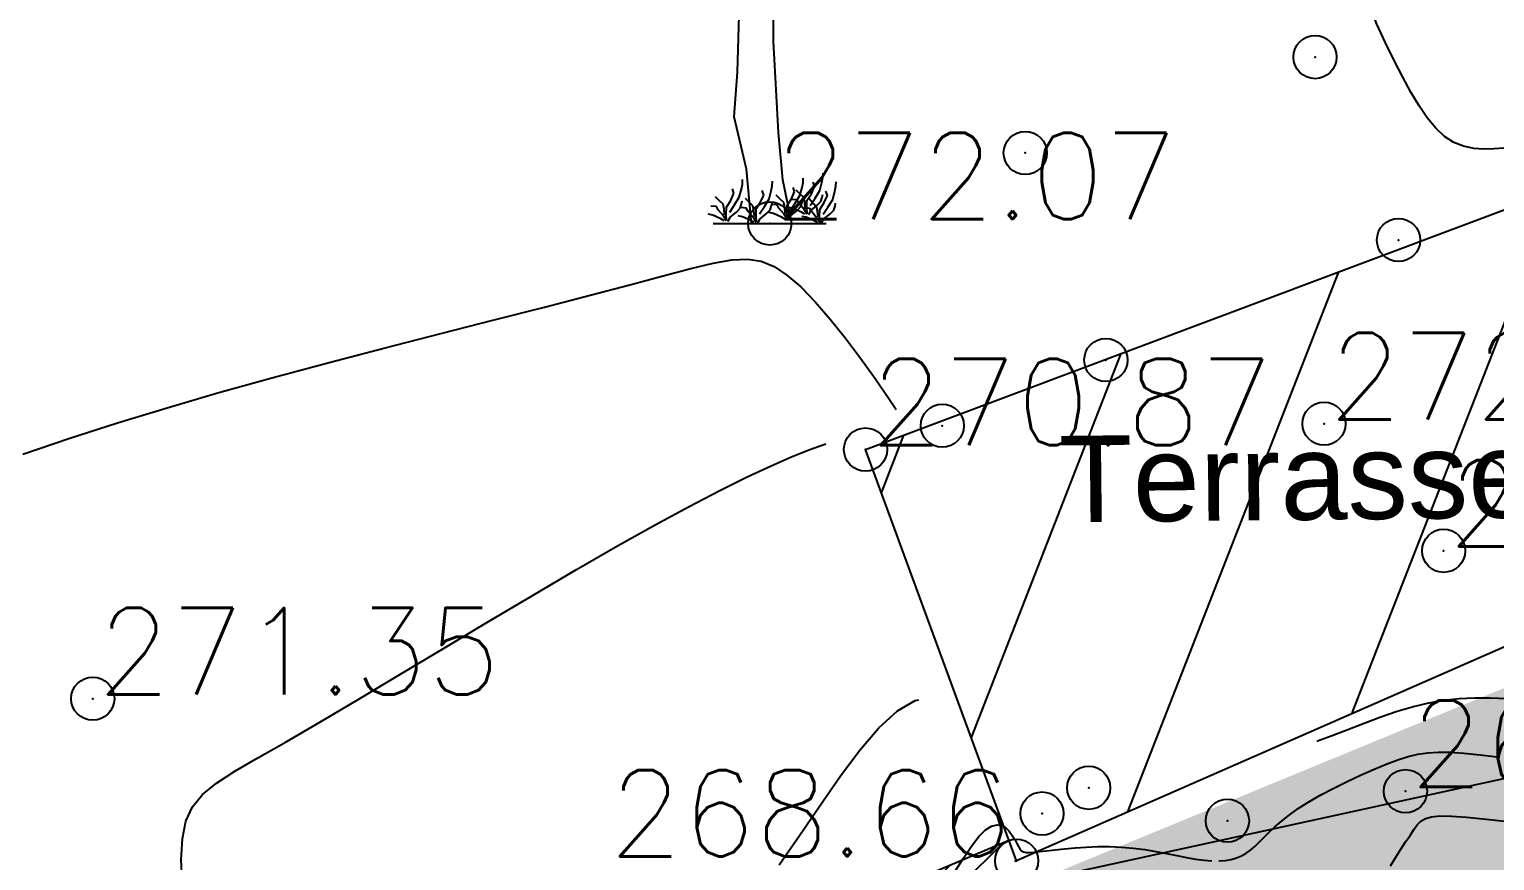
# Model space of a CAD drawing. Header units: millimetres. Extents: x 524954 to 526204, y 9523489 to 9524010.
# Drawn here: x 525666.14 to 525683.09, y 9523596.84 to 9523606.47 of the extents above; entities that cross this region are included whole.
import ezdxf
from ezdxf.enums import TextEntityAlignment as Align

# ---------------------------------------------------------------- set-up
doc = ezdxf.new("R2010")
doc.units = ezdxf.units.MM
doc.header["$PDMODE"] = 32
doc.header["$PDSIZE"] = 0.5
doc.linetypes.add('ACAD_ISO12W100', pattern=[21, 12, -3, 0, -3, 0, -3])
doc.linetypes.add('CACHE2', pattern=[4.7625, 3.175, -1.5875])
for name, color, linetype in [('Arbre', 34, 'ACAD_ISO12W100'), ('Bati', 6, 'Continuous'), ('Bati_H', 1, 'Continuous'), ('Cloture', 7, 'Continuous'), ('CN_01_00', 3, 'Continuous'), ('CN_02_00', 4, 'Continuous'), ('CN_10_00', 1, 'Continuous'), ('Haut_Talus', 30, 'Continuous'), ('Murs', 1, 'Continuous'), ('PLUME_4', 3, 'Continuous'), ('TopoAlt', 3, 'Continuous'), ('TOPOJIS', 7, 'Continuous'), ('Toponomie', 7, 'CACHE2')]:
    doc.layers.add(name, color=color, linetype=linetype)
doc.styles.add('Simplex 1.0', font='Simplex.shx', dxfattribs={"width": 0.99, "height": 1})
doc.styles.get("Standard").update_dxf_attribs({"font": 'arial.ttf'})

# ---------------------------------------------------------------- blocks, each defined once
blk = doc.blocks.new('TCPOINT M')
at = {"color": 0}
blk.add_point((0, 0), dxfattribs=at)
at = {"layer": 'TopoAlt', "style": 'Simplex 1.0', "width": 0.99}
blk.add_attdef('ALT', (0.15, 0.15), '', height=1, dxfattribs=at)
blk = doc.blocks.new('v088')
at = {"linetype": 'Continuous'}
for p, q in [((0.043, 2.109), (0.045, 2.625)), ((-0.373, 1.752), (-0.352, 2.542)), ((0.102, 1.053), (0.043, 2.109)), ((-0.412, 1.235), (-0.373, 1.752)), ((-0.268, 0.628), (-0.412, 1.235)), ((0.151, 0.506), (0.102, 1.053)), ((-0.213, 0), (-0.268, 0.628)), ((0.256, 0), (0.151, 0.506)), ((-0.654, 0), (0.654, 0))]:
    blk.add_line(p, q, dxfattribs=at)
at = {"color": 3, "linetype": 'Continuous'}
for p, q in [((0.385, 0.474), (0.387, 0.526)), ((0.603, 0.474), (0.615, 0.531)), ((0.615, 0.531), (0.618, 0.584)), ((-0.452, 0.267), (-0.416, 0.349)), ((-0.416, 0.349), (-0.433, 0.399)), ((-0.353, 0.303), (-0.329, 0.397)), ((-0.329, 0.397), (-0.317, 0.454)), ((-0.317, 0.454), (-0.315, 0.507)), ((-0.07, 0.329), (-0.087, 0.38)), ((-0.007, 0.284), (0.017, 0.377)), ((0.017, 0.377), (0.029, 0.435)), ((0.029, 0.435), (0.031, 0.488)), ((0.25, 0.286), (0.286, 0.368)), ((0.286, 0.368), (0.269, 0.418)), ((0.346, 0.341), (0.305, 0.385)), ((0.392, 0.301), (0.346, 0.341)), ((0.349, 0.322), (0.373, 0.416)), ((0.373, 0.416), (0.385, 0.474)), ((0.43, 0.264), (0.481, 0.344)), ((0.481, 0.344), (0.517, 0.426)), ((0.517, 0.426), (0.5, 0.476)), ((0.524, 0.291), (0.579, 0.38)), ((0.579, 0.38), (0.603, 0.474)), ((0.666, 0.325), (0.649, 0.375)), ((0.728, 0.279), (0.752, 0.373)), ((0.752, 0.373), (0.765, 0.43)), ((0.765, 0.43), (0.767, 0.483)), ((-0.618, 0.197), (-0.683, 0.202)), ((-0.587, 0.264), (-0.627, 0.308)), ((-0.596, 0.159), (-0.618, 0.197)), ((-0.541, 0.224), (-0.587, 0.264)), ((-0.529, 0.166), (-0.541, 0.224)), ((-0.505, 0.106), (-0.502, 0.188)), ((-0.502, 0.188), (-0.452, 0.267)), ((-0.464, 0.132), (-0.409, 0.214)), ((-0.409, 0.214), (-0.353, 0.303)), ((-0.387, 0.132), (-0.341, 0.178)), ((-0.341, 0.178), (-0.327, 0.226)), ((-0.272, 0.178), (-0.337, 0.183)), ((-0.327, 0.226), (-0.32, 0.26)), ((-0.24, 0.245), (-0.281, 0.288)), ((-0.25, 0.139), (-0.272, 0.178)), ((-0.195, 0.204), (-0.24, 0.245)), ((-0.183, 0.147), (-0.195, 0.204)), ((-0.156, 0.168), (-0.106, 0.248)), ((-0.118, 0.113), (-0.063, 0.195)), ((-0.106, 0.248), (-0.07, 0.329)), ((-0.063, 0.195), (-0.007, 0.284)), ((0.005, 0.159), (0.019, 0.207)), ((0.019, 0.207), (0.026, 0.24)), ((0.084, 0.216), (0.019, 0.221)), ((0.115, 0.284), (0.075, 0.327)), ((0.106, 0.178), (0.084, 0.216)), ((0.166, 0.106), (0.106, 0.178)), ((0.161, 0.243), (0.115, 0.284)), ((0.173, 0.185), (0.161, 0.243)), ((0.178, 0.118), (0.173, 0.185)), ((0.197, 0.125), (0.2, 0.207)), ((0.2, 0.207), (0.25, 0.286)), ((0.272, 0.173), (0.221, 0.183)), ((0.238, 0.151), (0.293, 0.233)), ((0.315, 0.274), (0.25, 0.279)), ((0.365, 0.13), (0.272, 0.173)), ((0.293, 0.233), (0.349, 0.322)), ((0.337, 0.236), (0.315, 0.274)), ((0.315, 0.151), (0.361, 0.197)), ((0.397, 0.163), (0.337, 0.236)), ((0.361, 0.197), (0.375, 0.245)), ((0.375, 0.245), (0.382, 0.279)), ((0.404, 0.243), (0.392, 0.301)), ((0.464, 0.173), (0.399, 0.178)), ((0.409, 0.175), (0.404, 0.243)), ((0.428, 0.183), (0.43, 0.264)), ((0.433, 0.113), (0.428, 0.183)), ((0.495, 0.24), (0.454, 0.284)), ((0.486, 0.135), (0.464, 0.173)), ((0.469, 0.209), (0.524, 0.291)), ((0.474, 0.149), (0.546, 0.209)), ((0.541, 0.2), (0.495, 0.24)), ((0.553, 0.142), (0.541, 0.2)), ((0.546, 0.209), (0.591, 0.255)), ((0.579, 0.163), (0.63, 0.243)), ((0.591, 0.255), (0.606, 0.303)), ((0.606, 0.303), (0.613, 0.337)), ((0.618, 0.108), (0.673, 0.19)), ((0.63, 0.243), (0.666, 0.325)), ((0.673, 0.19), (0.728, 0.279)), ((0.74, 0.154), (0.755, 0.202)), ((0.755, 0.202), (0.762, 0.236)), ((-0.661, 0.096), (-0.712, 0.106)), ((-0.567, 0.053), (-0.661, 0.096)), ((-0.536, 0.087), (-0.596, 0.159)), ((-0.527, 0.031), (-0.567, 0.053)), ((-0.5, 0.031), (-0.536, 0.087)), ((-0.524, 0.099), (-0.529, 0.166)), ((-0.5, 0.036), (-0.505, 0.106)), ((-0.483, 0.022), (-0.459, 0.072)), ((-0.459, 0.072), (-0.387, 0.132)), ((-0.315, 0.077), (-0.365, 0.087)), ((-0.221, 0.034), (-0.315, 0.077)), ((-0.19, 0.067), (-0.25, 0.139)), ((-0.18, 0.012), (-0.221, 0.034)), ((-0.154, 0.012), (-0.19, 0.067)), ((-0.178, 0.079), (-0.183, 0.147)), ((-0.159, 0.087), (-0.156, 0.168)), ((-0.154, 0.017), (-0.159, 0.087)), ((-0.137, 0.002), (-0.113, 0.053)), ((-0.113, 0.053), (-0.041, 0.113)), ((-0.041, 0.113), (0.005, 0.159)), ((0.041, 0.115), (-0.01, 0.125)), ((0.135, 0.072), (0.041, 0.115)), ((0.175, 0.05), (0.135, 0.072)), ((0.202, 0.05), (0.166, 0.106)), ((0.202, 0.055), (0.197, 0.125)), ((0.219, 0.041), (0.243, 0.091)), ((0.243, 0.091), (0.315, 0.151)), ((0.406, 0.108), (0.365, 0.13)), ((0.421, 0.072), (0.37, 0.082)), ((0.433, 0.108), (0.397, 0.163)), ((0.514, 0.029), (0.421, 0.072)), ((0.45, 0.099), (0.474, 0.149)), ((0.546, 0.063), (0.486, 0.135)), ((0.555, 0.007), (0.514, 0.029)), ((0.582, 0.007), (0.546, 0.063)), ((0.558, 0.075), (0.553, 0.142)), ((0.577, 0.082), (0.579, 0.163)), ((0.582, 0.012), (0.577, 0.082)), ((0.599, -0.002), (0.623, 0.048)), ((0.623, 0.048), (0.695, 0.108)), ((0.695, 0.108), (0.74, 0.154))]:
    blk.add_line(p, q, dxfattribs=at)

msp = doc.modelspace()

# ---------------------------------------------------------------- hatches: boundary and pattern name
at = {"layer": 'Bati_H'}
h = msp.add_hatch(dxfattribs=at)
h.set_pattern_fill('_U', color=256, scale=2, angle=-111.3197, style=0, pattern_type=0)
h.set_pattern_definition([(248.680277278, (0, 0), (1.86313226343, -0.7271438434), [])])
h.paths.add_polyline_path([(525686.04, 9523600.562), (525677.561, 9523596.843), (525675.813, 9523601.603), (525684.321, 9523604.797)])
at = {"layer": 'Haut_Talus'}
h = msp.add_hatch(dxfattribs=at)
h.set_pattern_fill('G_CERCLE_10', color=256, scale=4, angle=285, style=0)
h.set_pattern_definition([(285, (0.414, -1.5455), (4.8989794856, -2.8284271247), [0.8, -3.2]), (15, (1.5455, 0.414), (2.8284271247, 4.8989794856), [0.8, -3.2]), (330, (1.2146, -2.9874), (3.8637055252, 1.0352800256), [0.5656854248, -5.091168824]), (330, (3.1945, 0.4419), (3.8637055252, 1.0352800256), [0.5656854248, -5.091168824]), (60, (0.5934, -0.6692), (-1.0352800256, 3.8637055252), [0.5656854248, -5.091168824]), (60, (4.0227, -2.649), (-1.0352800256, 3.8637055252), [0.5656854248, -5.091168824]), (348.4349488, (2.3182, 0.6212), (3.86370330557, 1.03527617886), [0.8944271908, -8.04984472]), (348.4349488, (1.7045, -3.2703), (3.86370330557, 1.03527617886), [0.8944271908, -8.04984752]), (78.4349488, (0.4141, -1.5455), (-1.03527617886, 3.86370330557), [0.8944271908, -8.04984752]), (78.4349488, (4.3056, -2.1592), (-1.03527617886, 3.86370330557), [0.8944271908, -8.04984752]), (131.5650512, (0.4141, -1.5455), (-1.03527618196, 3.86370330474), [0.8944271908, -8.04984472]), (131.5650512, (1.2146, -2.9874), (-1.03527618196, 3.86370330474), [0.8944271908, -8.04984472]), (221.5650512, (1.5455, 0.4141), (-3.86370330474, -1.03527618196), [0.8944271908, -8.04984472]), (221.5650512, (4.0227, -2.6491), (-3.86370330474, -1.03527618196), [0.8944271908, -8.04984472])])
h.paths.add_polyline_path([(525724.449, 9523613.021), (525724.376, 9523610.952), (525721.327, 9523610.371), (525719.185, 9523611.349), (525693.313, 9523603.008), (525675.58, 9523595.701), (525662.784, 9523590.142), (525659.042, 9523588.283), (525658.935, 9523586.351), (525654.31, 9523585.867), (525647.159, 9523586.941), (525644.577, 9523589.035), (525642.642, 9523587.156), (525643.556, 9523584.955), (525648.234, 9523583.237), (525656.394, 9523584.117), (525666.817, 9523586.91), (525670.396, 9523587.583), (525674.737, 9523592.836), (525681.442, 9523595.896), (525691.068, 9523597.379), (525696.591, 9523597.054), (525706.217, 9523602.266), (525714.086, 9523604.573), (525726.586, 9523610.455), (525729.999, 9523612.337), (525734.118, 9523613.246), (525739.865, 9523615.541), (525749.069, 9523620.146), (525757.023, 9523623.833), (525757.47, 9523626.751), (525754.212, 9523626.843)])
at = {"layer": 'Murs'}
h = msp.add_hatch(dxfattribs=at)
h.set_pattern_fill('_U', color=256, scale=0.25, angle=45, style=0, pattern_type=0)
h.set_pattern_definition([(45, (0, 0), (-0.1767766952966, 0.1767766952966), [])])
h.paths.add_polyline_path([(525677.561, 9523596.843), (525659.585, 9523589.241), (525647.136, 9523587.16), (525647.095, 9523587.407), (525659.515, 9523589.482), (525677.463, 9523597.074)])

# ---------------------------------------------------------------- linework, layer by layer
at = {"layer": 'Bati', "flags": 128}
msp.add_lwpolyline([(525686.04, 9523600.562), (525677.561, 9523596.843), (525675.813, 9523601.603), (525684.321, 9523604.797), (525684.321, 9523604.797)], close=True, dxfattribs=at)
at = {"layer": 'Cloture', "flags": 128}
for points in [[(525686.04, 9523600.562), (525677.561, 9523596.843), (525675.813, 9523601.603), (525684.321, 9523604.797)], [(525677.463, 9523597.074), (525659.515, 9523589.482), (525647.095, 9523587.407)], [(525677.463, 9523597.074), (525659.515, 9523589.482), (525647.095, 9523587.407)]]:
    msp.add_lwpolyline(points, dxfattribs=at)
at = {"layer": 'CN_01_00', "flags": 128}
for points, elevation in [([(525667.909, 9523596.546), (525667.896, 9523596.852), (525667.908, 9523597.101), (525667.949, 9523597.301), (525668.025, 9523597.466), (525668.142, 9523597.608), (525668.303, 9523597.741), (525668.514, 9523597.878), (525668.781, 9523598.034), (525669.109, 9523598.22), (525669.499, 9523598.447), (525669.942, 9523598.71), (525670.424, 9523598.997), (525670.931, 9523599.301), (525671.45, 9523599.611), (525671.968, 9523599.919), (525672.47, 9523600.214), (525672.944, 9523600.487), (525673.379, 9523600.73), (525673.773, 9523600.943), (525674.127, 9523601.128), (525674.442, 9523601.285), (525674.721, 9523601.416), (525674.962, 9523601.522), (525675.169, 9523601.605), (525675.341, 9523601.665), (525675.353, 9523601.669)], 271), ([(525679.9, 9523596.84), (525679.975, 9523596.846), (525680.043, 9523596.858), (525680.105, 9523596.876), (525680.163, 9523596.9), (525680.218, 9523596.93), (525680.269, 9523596.967), (525680.318, 9523597.009), (525680.368, 9523597.057), (525680.421, 9523597.11), (525680.479, 9523597.169), (525680.546, 9523597.232), (525680.623, 9523597.299), (525680.714, 9523597.37), (525680.82, 9523597.446), (525680.944, 9523597.524), (525681.082, 9523597.604), (525681.23, 9523597.683), (525681.384, 9523597.76), (525681.539, 9523597.834), (525681.692, 9523597.901), (525681.837, 9523597.96), (525681.972, 9523598.01), (525682.092, 9523598.049), (525682.205, 9523598.076), (525682.318, 9523598.093), (525682.439, 9523598.101), (525682.575, 9523598.099), (525682.734, 9523598.088), (525682.924, 9523598.068), (525683.153, 9523598.041)], 269), ([(525676.843, 9523596.71), (525676.945, 9523596.873), (525677.039, 9523597.011), (525677.125, 9523597.122), (525677.202, 9523597.2), (525677.272, 9523597.245), (525677.334, 9523597.26), (525677.388, 9523597.252), (525677.435, 9523597.225), (525677.476, 9523597.185), (525677.511, 9523597.137), (525677.54, 9523597.088), (525677.564, 9523597.043), (525677.583, 9523597.007), (525677.6, 9523596.979), (525677.619, 9523596.959), (525677.641, 9523596.946), (525677.67, 9523596.939), (525677.708, 9523596.938), (525677.759, 9523596.941), (525677.824, 9523596.948), (525677.907, 9523596.957), (525678.005, 9523596.969), (525678.116, 9523596.981), (525678.237, 9523596.992), (525678.366, 9523597), (525678.5, 9523597.006), (525678.637, 9523597.006), (525678.775, 9523597.001), (525678.91, 9523596.989), (525679.043, 9523596.972), (525679.172, 9523596.951), (525679.296, 9523596.927), (525679.414, 9523596.904), (525679.527, 9523596.882), (525679.632, 9523596.863), (525679.73, 9523596.849), (525679.819, 9523596.841)], 269)]:
    msp.add_lwpolyline(points, dxfattribs=dict(at, elevation=elevation))
at = {"layer": 'CN_02_00', "flags": 128}
for points, elevation in [([(525683.199, 9523605.093), (525683.085, 9523605.084), (525682.968, 9523605.081), (525682.85, 9523605.089), (525682.733, 9523605.113), (525682.62, 9523605.158), (525682.513, 9523605.228), (525682.411, 9523605.324), (525682.313, 9523605.442), (525682.218, 9523605.581), (525682.123, 9523605.739), (525682.028, 9523605.914), (525681.931, 9523606.105), (525681.831, 9523606.309), (525681.729, 9523606.526), (525681.639, 9523606.758), (525681.577, 9523607.008), (525681.559, 9523607.278), (525681.602, 9523607.572), (525681.722, 9523607.893), (525681.936, 9523608.243), (525682.259, 9523608.627), (525682.701, 9523609.043), (525683.244, 9523609.482)], 272), ([(525666.063, 9523601.55), (525666.604, 9523601.733), (525667.158, 9523601.912), (525667.731, 9523602.087), (525668.33, 9523602.262), (525668.958, 9523602.437), (525669.605, 9523602.611), (525670.256, 9523602.782), (525670.898, 9523602.947), (525671.516, 9523603.105), (525672.097, 9523603.252), (525672.625, 9523603.388), (525673.087, 9523603.509), (525673.473, 9523603.614), (525673.791, 9523603.7), (525674.051, 9523603.762), (525674.266, 9523603.799), (525674.447, 9523603.806), (525674.606, 9523603.782), (525674.754, 9523603.722), (525674.904, 9523603.623), (525675.063, 9523603.485), (525675.231, 9523603.312), (525675.405, 9523603.113), (525675.581, 9523602.894), (525675.755, 9523602.662), (525675.924, 9523602.426), (525676.084, 9523602.192), (525676.168, 9523602.067)], 272), ([(525681.887, 9523596.785), (525681.949, 9523596.883), (525682.008, 9523596.975), (525682.062, 9523597.06), (525682.113, 9523597.136), (525682.157, 9523597.203), (525682.197, 9523597.257), (525682.239, 9523597.3), (525682.291, 9523597.332), (525682.361, 9523597.352), (525682.458, 9523597.361), (525682.591, 9523597.36), (525682.767, 9523597.348), (525682.995, 9523597.325), (525683.281, 9523597.294)], 268)]:
    msp.add_lwpolyline(points, dxfattribs=dict(at, elevation=elevation))
at = {"layer": 'CN_10_00', "elevation": 270, "flags": 128}
for points in [[(525674.815, 9523596.796), (525675.049, 9523597.134), (525675.283, 9523597.479), (525675.515, 9523597.814), (525675.743, 9523598.12), (525675.965, 9523598.381), (525676.181, 9523598.58), (525676.387, 9523598.699), (525676.43, 9523598.706)], [(525681.038, 9523598.228), (525681.044, 9523598.23), (525681.214, 9523598.294), (525681.395, 9523598.364), (525681.583, 9523598.437), (525681.774, 9523598.508), (525681.965, 9523598.573), (525682.152, 9523598.628), (525682.332, 9523598.671), (525682.507, 9523598.702), (525682.682, 9523598.721), (525682.859, 9523598.73), (525683.042, 9523598.73), (525683.234, 9523598.722)]]:
    msp.add_lwpolyline(points, dxfattribs=at)
at = {"layer": 'PLUME_4'}
msp.add_lwpolyline([(525565.789, 9523605.478), (525575.482, 9523603.178), (525585.638, 9523601.413), (525595.295, 9523599.611), (525604.952, 9523597.809), (525615.18, 9523595.046), (525624.8, 9523593.743), (525625.299, 9523593.78), (525635.345, 9523593.51), (525646.352, 9523593.812), (525656.617, 9523590.551), (525657.116, 9523590.587), (525667.551, 9523591.85), (525677.732, 9523596.604), (525688.095, 9523598.865), (525688.558, 9523599.4), (525698.385, 9523602.122), (525708.712, 9523604.881), (525719.039, 9523607.64)], dxfattribs=at)
msp.add_lwpolyline([(525565.789, 9523605.478), (525575.482, 9523603.178), (525585.638, 9523601.413), (525595.295, 9523599.611), (525604.952, 9523597.809), (525615.18, 9523595.046), (525624.8, 9523593.743), (525625.299, 9523593.78), (525635.345, 9523593.51), (525646.352, 9523593.812), (525656.617, 9523590.551), (525657.116, 9523590.587), (525667.551, 9523591.85), (525677.732, 9523596.604), (525688.095, 9523598.865), (525688.558, 9523599.4), (525698.385, 9523602.122), (525708.712, 9523604.881), (525719.039, 9523607.64)], dxfattribs=at)

# ---------------------------------------------------------------- block references
at = {"layer": 'Arbre'}
msp.add_blockref('v088', (525674.705, 9523604.22), dxfattribs=at)
at = {"layer": 'TOPOJIS'}
for p in [(525681.014, 9523606.146, 272.52), (525677.661, 9523605.036, 272.52), (525681.98, 9523604.028, 272.59), (525678.594, 9523602.639, 272.57), (525676.701, 9523601.879, 272.58), (525678.395, 9523597.687, 272.57), (525677.855, 9523597.389, 270.54), (525680, 9523597.306, 269.33)]:
    msp.add_blockref('TCPOINT M', p, dxfattribs=at)
ref = msp.add_blockref('TCPOINT M', (525674.705, 9523604.22, 272.07), dxfattribs=at)
ref.add_attrib('ALT', '272.07', (525674.755, 9523604.27, 272.07), dxfattribs={"layer": 'TopoAlt', "height": 1, "style": 'Simplex 1.0', "width": 0.99})
ref = msp.add_blockref('TCPOINT M', (525681.118, 9523601.902, 272.59), dxfattribs=at)
ref.add_attrib('ALT', '272.59', (525681.168, 9523601.952, 272.59), dxfattribs={"layer": 'TopoAlt', "height": 1, "style": 'Simplex 1.0', "width": 0.99})
ref = msp.add_blockref('TCPOINT M', (525675.813, 9523601.603, 270.87), dxfattribs=at)
ref.add_attrib('ALT', '270.87', (525675.863, 9523601.653, 270.87), dxfattribs={"layer": 'TopoAlt', "height": 1, "style": 'Simplex 1.0', "width": 0.99})
ref = msp.add_blockref('TCPOINT M', (525682.502, 9523600.431, 272.6), dxfattribs=at)
ref.add_attrib('ALT', '272.60', (525682.552, 9523600.481, 272.6), dxfattribs={"layer": 'TopoAlt', "height": 1, "style": 'Simplex 1.0', "width": 0.99})
ref = msp.add_blockref('TCPOINT M', (525666.871, 9523598.719, 271.35), dxfattribs=at)
ref.add_attrib('ALT', '271.35', (525666.921, 9523598.769, 271.35), dxfattribs={"layer": 'TopoAlt', "height": 1, "style": 'Simplex 1.0', "width": 0.99})
ref = msp.add_blockref('TCPOINT M', (525682.06, 9523597.648, 268.24), dxfattribs=at)
ref.add_attrib('ALT', '268.24', (525682.11, 9523597.698, 268.24), dxfattribs={"layer": 'TopoAlt', "height": 1, "style": 'Simplex 1.0', "width": 0.99})
ref = msp.add_blockref('TCPOINT M', (525677.561, 9523596.843, 268.66), dxfattribs=at)
ref.add_attrib('ALT', '268.66', dxfattribs={"layer": 'TopoAlt', "height": 1, "style": 'Simplex 1.0', "width": 0.99}).set_placement((525677.511, 9523596.893, 268.66), align=Align.RIGHT)

# ---------------------------------------------------------------- texts
at = {"layer": 'Toponomie', "insert": (525678.045, 9523601.76), "char_height": 1, "width": 38.52036, "attachment_point": 1, "rotation": 0.603}
msp.add_mtext('Terrasse', dxfattribs=at)

doc.saveas('drawing.dxf')
